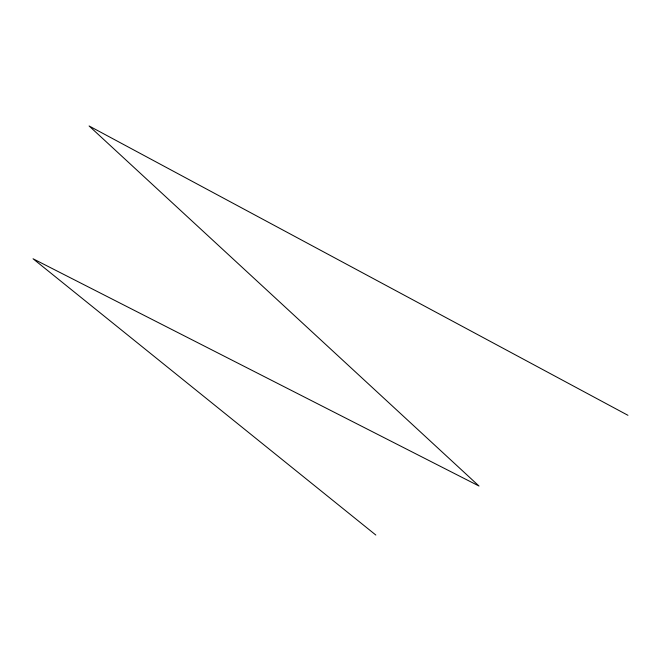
<?xml version="1.0" encoding="UTF-8"?>
<svg xmlns="http://www.w3.org/2000/svg" width="661" height="661" viewBox="0 0 661 661"><rect width="100%" height="100%" fill="white"/><g stroke="black" fill="none" stroke-linecap="round" stroke-linejoin="round"><path stroke-width="0.99" d="M627.95 415.306L89.095 125.97L479.01 486.033L33.05 258.765L375.82 535.03"/></g></svg>
